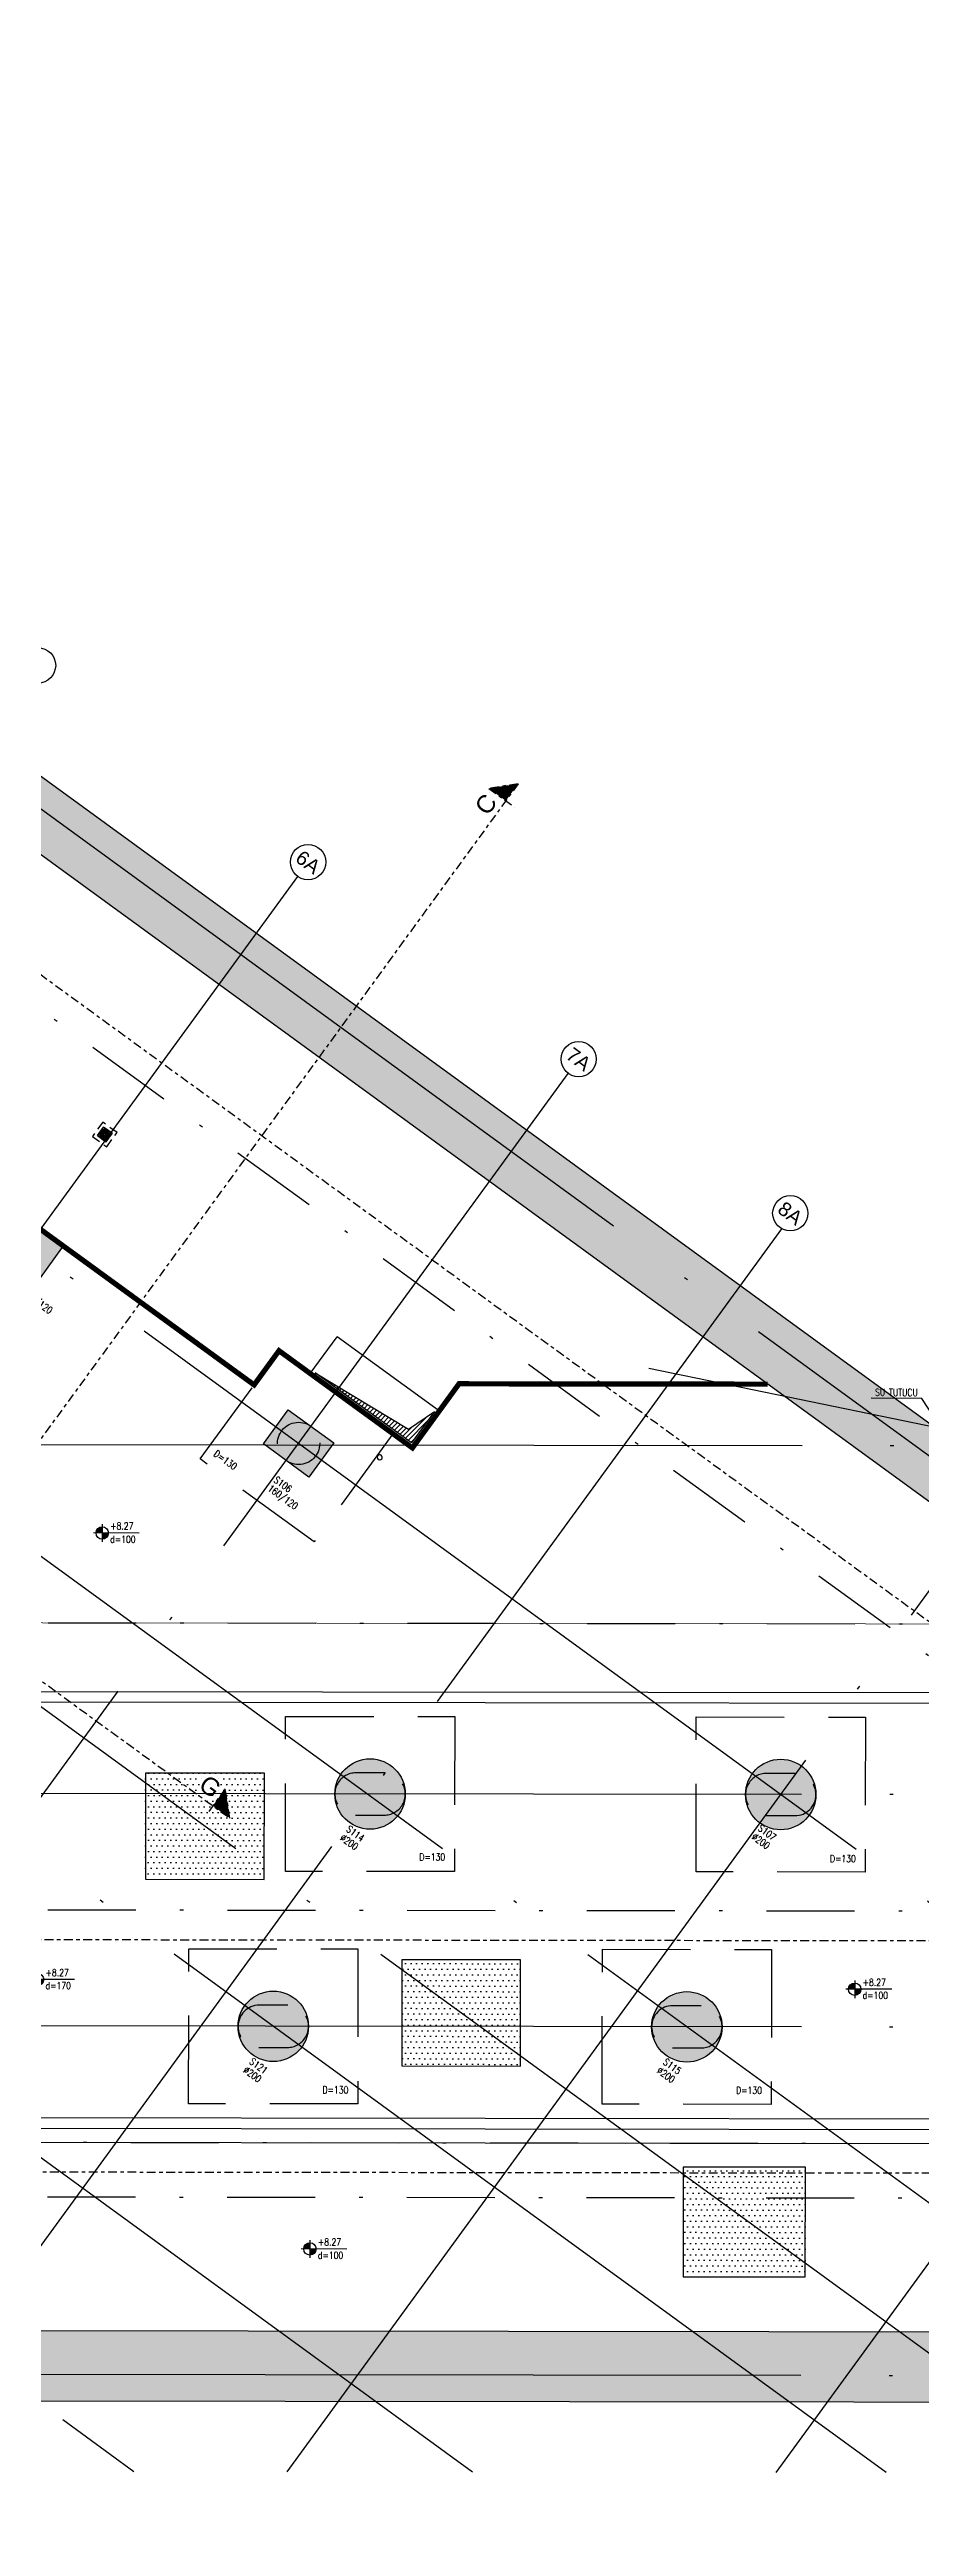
# Model space of a CAD drawing. Header units: millimetres. Extents: x 400382 to 401422, y 4543975 to 4544126.
# Drawn here: x 400778.6 to 400803.3, y 4544054.8 to 4544125.1 of the extents above; entities that cross this region are included whole.
import ezdxf
from ezdxf.enums import TextEntityAlignment as Align

# ---------------------------------------------------------------- set-up
doc = ezdxf.new("R2010")
doc.units = ezdxf.units.MM
for name, pattern in [('AKS', [3, 2.5, -0.25, 0, -0.25]), ('CENTER', [2, 1.25, -0.25, 0.25, -0.25]), ('CIZGI', [0.4, 0.25, -0.15]), ('CONTINU', [0]), ('DASHDOT2', [0.5, 0.25, -0.125, 0, -0.125]), ('HIDDEN', [0.375, 0.25, -0.125])]:
    doc.linetypes.add(name, pattern=pattern)
doc.layers.add('A-DETL', color=90, linetype='Continuous', lineweight=15)
for name, color, linetype in [('aks prota', 2, 'AKS'), ('boşluk prota', 2, 'Continuous'), ('boşluk taraması prota', 252, 'Continuous'), ('caks prota', 4, 'Continuous'), ('kesit tarama prota', 252, 'Continuous'), ('kiriş prota', 6, 'Continuous'), ('kolon prota', 1, 'Continuous'), ('kolon tarama prota', 252, 'Continuous'), ('lkolon prota', 4, 'Continuous'), ('not yazısı prota', 6, 'Continuous'), ('not çizgisi prota', 4, 'Continuous'), ('perde prota', 1, 'Continuous'), ('PRT-AL-TUNEL_EKSENI', 14, 'DASHDOT2'), ('PRT-MI-a_fit_drainage', 10, 'Continuous'), ('skesit prota', 7, 'Continuous'), ('st-s_level (kot)', 6, 'Continuous'), ('st-s_levelmark (kot işareti)', 4, 'Continuous'), ('st_s_ölçü', 4, 'Continuous'), ('taks prota', 7, 'Continuous'), ('temel prota', 6, 'Continuous'), ('tkesit prota', 7, 'Continuous'), ('tkolon prota', 6, 'Continuous')]:
    doc.layers.add(name, color=color, linetype=linetype)
doc.styles.add('Arial', font='Arial.ttf')
doc.styles.add('OLCU', font='romanstw.shx')
doc.styles.add('TAKS', font='Arial Unicode.ttf')
doc.styles.add('tkolon', font='romanstw.shx')
doc.styles.add('TSIMPLEX', font='romanstw.shx')
doc.dimstyles.new('1-50', dxfattribs={"dimtxt": 10, "dimasz": 4, "dimexe": 4, "dimexo": 8, "dimgap": 4, "dimtad": 1, "dimdec": 1, "dimrnd": 0.05, "dimzin": 9, "dimdsep": 46, "dimtxsty": 'OLCU', "dimblk1": 'OBLIQUE', "dimblk2": 'OBLIQUE', "dimsah": 1, "dimcen": 2, "dimdle": 4, "dimclrd": 4, "dimclre": 4, "dimclrt": 3, "dimadec": 1, "dimazin": 0, "dimtfac": 1, "dimtdec": 1, "dimtix": 1, "dimtmove": 2, "dimatfit": 3, "dimldrblk": 'OBLIQUE', "dimfxl": 1, "dimtvp": 1, "dimtolj": 1, "dimtzin": 1, "dimarcsym": 0})
pattern_1 = [(359.928447, (399688.92041, 4543650.35421), (0.07957319, 0.15865075), [0, -0.15875])]

# ---------------------------------------------------------------- blocks, each defined once
blk = doc.blocks.new('PLAN_KOT')
at = {"layer": 'st-s_levelmark (kot işareti)'}
h = blk.add_hatch(color=256, dxfattribs=at)
h.paths.add_polyline_path([(0, 17.5, 0.414214), (-17.5, 0), (0, 0)])
h.paths.add_polyline_path([(17.5, 0), (0, 0), (0, -17.5, 0.414214)])
for p, q in [((105, 0), (-25, 0)), ((0, 25), (0, -25))]:
    blk.add_line(p, q, dxfattribs=at)
blk.add_circle((0, 0), 17.5, dxfattribs=at)
at = {"layer": 'st-s_level (kot)', "color": 6, "style": 'OLCU', "width": 0.8}
for tag, p in [('KOT', (22.7, 9.8)), ('DÖŞEME_KALINLIĞI', (22.7, -27.6))]:
    blk.add_attdef(tag, p, '', height=20, dxfattribs=at)
blk = doc.blocks.new('_Oblique')
at = {"layer": 'st_s_ölçü', "lineweight": -2}
blk.add_line((-0.5, -0.5), (0.5, 0.5), dxfattribs=at)
blk = doc.blocks.new('YER SUZGECI_20x20')
at = {"color": 2}
blk.add_lwpolyline([(-20, 0), (0, 0), (0, 20), (-20, 20)], close=True, dxfattribs=at)
for points in [[(0, 20), (-20, 0)], [(-20, 20), (0, 0)]]:
    blk.add_lwpolyline(points, dxfattribs=at)
blk.add_circle((-10, 10), 7, dxfattribs=at)
blk = doc.blocks.new('+8.27 mekanik')
at = {"layer": 'kolon tarama prota'}
for p, q in [((41570, 172846), (41270, 172846)), ((41270, 172846), (41270, 172546)), ((41270, 172546), (41270, 172846)), ((41270, 172846), (41570, 172846)), ((41270, 172846), (41270, 172846)), ((41270, 172546), (41570, 172546)), ((41570, 172546), (41270, 172546)), ((41270, 172546), (41270, 172546)), ((41300, 172701), (41280, 172701)), ((41280, 172701), (41300, 172701)), ((41280, 172701), (41280, 172701)), ((41280, 172691), (41300, 172691)), ((41300, 172691), (41280, 172691)), ((41280, 172691), (41280, 172691)), ((41300, 172701), (41300, 172701)), ((41300, 172691), (41300, 172691)), ((41345, 172701), (41325, 172701)), ((41325, 172701), (41345, 172701)), ((41325, 172701), (41325, 172701)), ((41325, 172691), (41345, 172691)), ((41345, 172691), (41325, 172691)), ((41325, 172691), (41325, 172691)), ((41345, 172701), (41345, 172701)), ((41345, 172691), (41345, 172691)), ((41390, 172701), (41370, 172701)), ((41370, 172701), (41390, 172701)), ((41370, 172701), (41370, 172701)), ((41370, 172691), (41390, 172691)), ((41390, 172691), (41370, 172691)), ((41370, 172691), (41370, 172691)), ((41390, 172701), (41390, 172701)), ((41390, 172691), (41390, 172691)), ((41415, 172835), (41415, 172815)), ((41415, 172815), (41415, 172835)), ((41415, 172835), (41415, 172835)), ((41415, 172815), (41415, 172815)), ((41415, 172790), (41415, 172770)), ((41415, 172770), (41415, 172790)), ((41415, 172790), (41415, 172790)), ((41415, 172770), (41415, 172770)), ((41415, 172745), (41415, 172725)), ((41415, 172725), (41415, 172745)), ((41415, 172745), (41415, 172745)), ((41415, 172725), (41415, 172725)), ((41415, 172666), (41415, 172646)), ((41415, 172646), (41415, 172666)), ((41415, 172666), (41415, 172666)), ((41415, 172646), (41415, 172646)), ((41415, 172621), (41415, 172601)), ((41415, 172601), (41415, 172621)), ((41415, 172621), (41415, 172621)), ((41415, 172601), (41415, 172601)), ((41415, 172576), (41415, 172556)), ((41415, 172556), (41415, 172576)), ((41415, 172576), (41415, 172576)), ((41415, 172556), (41415, 172556)), ((41425, 172815), (41425, 172835)), ((41425, 172835), (41425, 172815)), ((41425, 172835), (41425, 172835)), ((41425, 172815), (41425, 172815)), ((41425, 172770), (41425, 172790)), ((41425, 172790), (41425, 172770)), ((41425, 172790), (41425, 172790)), ((41425, 172770), (41425, 172770)), ((41425, 172725), (41425, 172745)), ((41425, 172745), (41425, 172725)), ((41425, 172745), (41425, 172745)), ((41425, 172725), (41425, 172725)), ((41425, 172646), (41425, 172666)), ((41425, 172666), (41425, 172646)), ((41425, 172666), (41425, 172666)), ((41425, 172646), (41425, 172646)), ((41425, 172601), (41425, 172621)), ((41425, 172621), (41425, 172601)), ((41425, 172621), (41425, 172621)), ((41425, 172601), (41425, 172601)), ((41425, 172556), (41425, 172576)), ((41425, 172576), (41425, 172556)), ((41425, 172576), (41425, 172576)), ((41425, 172556), (41425, 172556)), ((41470, 172701), (41449, 172701)), ((41449, 172701), (41470, 172701)), ((41449, 172701), (41449, 172701)), ((41449, 172691), (41470, 172691)), ((41470, 172691), (41449, 172691)), ((41449, 172691), (41449, 172691)), ((41470, 172701), (41470, 172701)), ((41470, 172691), (41470, 172691)), ((41515, 172701), (41495, 172701)), ((41495, 172701), (41515, 172701)), ((41495, 172701), (41495, 172701)), ((41495, 172691), (41515, 172691)), ((41515, 172691), (41495, 172691)), ((41495, 172691), (41495, 172691)), ((41515, 172701), (41515, 172701)), ((41515, 172691), (41515, 172691)), ((41560, 172701), (41540, 172701)), ((41540, 172701), (41560, 172701)), ((41540, 172701), (41540, 172701)), ((41540, 172691), (41560, 172691)), ((41560, 172691), (41540, 172691)), ((41540, 172691), (41540, 172691)), ((41560, 172701), (41560, 172701)), ((41560, 172691), (41560, 172691)), ((41570, 172546), (41570, 172846)), ((41570, 172846), (41570, 172546)), ((41570, 172846), (41570, 172846)), ((41570, 172546), (41570, 172546))]:
    blk.add_line(p, q, dxfattribs=at)
for centre, radius, start, end in [((41420, 172696), 140, 92.04671, 177.95329), ((41420, 172696), 140, 92.04671, 177.95329), ((41420, 172696), 140, 182.04671, 267.95329), ((41420, 172696), 140, 182.04671, 267.95329), ((41420, 172696), 120, 92.38802, 177.61198), ((41420, 172696), 120, 92.38802, 177.61198), ((41420, 172696), 120, 182.38802, 267.61198), ((41420, 172696), 120, 182.38802, 267.61198), ((41420, 172696), 100, 90, 270), ((41420, 172696), 100, 90, 270), ((41420, 172696), 95, 93.01696, 176.98304), ((41420, 172696), 95, 93.01696, 176.98304), ((41420, 172696), 95, 183.01696, 266.98304), ((41420, 172696), 95, 183.01696, 266.98304), ((41420, 172696), 90, 90, 270), ((41420, 172696), 90, 90, 270), ((41420, 172696), 75, 93.82255, 176.17745), ((41420, 172696), 75, 93.82255, 176.17745), ((41420, 172696), 75, 183.82255, 266.17745), ((41420, 172696), 75, 183.82255, 266.17745), ((41420, 172696), 50, 90, 270), ((41420, 172696), 50, 90, 270), ((41420, 172696), 50, 95.73917, 174.26083), ((41420, 172696), 50, 95.73917, 174.26083), ((41420, 172696), 50, 185.73917, 264.26083), ((41420, 172696), 50, 185.73917, 264.26083), ((41420, 172696), 30, 99.59407, 170.40593), ((41420, 172696), 30, 99.59407, 170.40593), ((41420, 172696), 30, 189.59407, 260.40593), ((41420, 172696), 30, 189.59407, 260.40593), ((41420, 172696), 100, 270, 90), ((41420, 172696), 100, 270, 90), ((41420, 172696), 90, 270, 90), ((41420, 172696), 90, 270, 90), ((41420, 172696), 50, 270, 90), ((41420, 172696), 50, 270, 90), ((41420, 172696), 140, 2.04671, 87.95329), ((41420, 172696), 140, 2.04671, 87.95329), ((41420, 172696), 120, 2.38802, 87.61198), ((41420, 172696), 120, 2.38802, 87.61198), ((41420, 172696), 95, 3.01696, 86.98304), ((41420, 172696), 95, 3.01696, 86.98304), ((41420, 172696), 75, 3.82255, 86.17745), ((41420, 172696), 75, 3.82255, 86.17745), ((41420, 172696), 50, 5.73917, 84.26083), ((41420, 172696), 50, 5.73917, 84.26083), ((41420, 172696), 30, 9.59407, 80.40593), ((41420, 172696), 30, 9.59407, 80.40593), ((41420, 172696), 50, 275.73917, 354.26083), ((41420, 172696), 30, 279.59407, 350.40593), ((41420, 172696), 95, 273.01696, 356.98304), ((41420, 172696), 75, 273.82255, 356.17745), ((41420, 172696), 140, 272.04671, 357.95329), ((41420, 172696), 120, 272.38802, 357.61198), ((41420, 172696), 30, 279.59407, 350.40593), ((41420, 172696), 50, 275.73917, 354.26083), ((41420, 172696), 75, 273.82255, 356.17745), ((41420, 172696), 95, 273.01696, 356.98304), ((41420, 172696), 120, 272.38802, 357.61198), ((41420, 172696), 140, 272.04671, 357.95329), ((53127, 169883), 72, 0, 180), ((53127, 169883), 72, 180, 0)]:
    blk.add_arc(centre, radius, start, end, dxfattribs=at)

msp = doc.modelspace()

# ---------------------------------------------------------------- hatches: boundary and pattern name
at = {"layer": 'boşluk taraması prota', "ltscale": 2}
h = msp.add_hatch(dxfattribs=at)
h.set_pattern_fill('ANSI31', color=256, scale=0.03, angle=-0.07155, style=0)
h.set_pattern_definition([(44.928447, (400118.48551, 4543638.05193), (-0.067267757, 0.06743598), [])])
h.paths.add_polyline_path([(400788.797, 4544085.954), (400789.53, 4544086.454), (400788.884, 4544085.563), (400786.15, 4544087.555)])
at = {"layer": 'kesit tarama prota'}
h = msp.add_hatch(color=256, dxfattribs=at)
h.dxf.hatch_style = 1
h.paths.add_polyline_path([(400791.073, 4544104.148), (400791.912, 4544104.28), (400791.558, 4544103.795)])
h = msp.add_hatch(color=256, dxfattribs=at)
h.dxf.hatch_style = 1
h.paths.add_polyline_path([(400783.596, 4544075.746), (400783.728, 4544074.908), (400783.243, 4544075.261)])
at = {"layer": 'kolon tarama prota'}
h = msp.add_hatch(color=256, dxfattribs=at)
h.dxf.hatch_style = 1
h.paths.add_polyline_path([(400839.733, 4544059.78), (400751.942, 4544123.732), (400726.8, 4544089.218), (400728.013, 4544088.335), (400741.847, 4544078.259), (400741.837, 4544067.953), (400756.012, 4544067.935), (400769.15, 4544058.368), (400841.796, 4544058.278)])
h.paths.add_polyline_path([(400769.462, 4544060.368), (400756.737, 4544069.634), (400743.537, 4544069.65), (400743.549, 4544079.247), (400729.477, 4544089.496), (400752.499, 4544121.099), (400835.983, 4544060.285)], flags=16)
h.paths.add_polyline_path([(400786.008, 4544068.397), (400786.009, 4544069.647), (400783.909, 4544069.65), (400783.908, 4544068.4), (400782.438, 4544068.402), (400782.448, 4544076.202), (400786.657, 4544076.197), (400786.655, 4544074.947), (400788.755, 4544074.944), (400788.756, 4544076.194), (400798.312, 4544076.182), (400798.311, 4544074.932), (400800.047, 4544074.93), (400800.038, 4544068.38), (400797.747, 4544068.383), (400797.748, 4544069.633), (400795.648, 4544069.635), (400795.647, 4544068.385)], flags=0)
h.paths.add_polyline_path([(400786.308, 4544068.697), (400786.31, 4544069.947), (400783.61, 4544069.95), (400783.608, 4544068.7), (400782.739, 4544068.701), (400782.748, 4544075.901), (400786.357, 4544075.897), (400786.355, 4544074.647), (400789.055, 4544074.644), (400789.057, 4544075.894), (400798.013, 4544075.882), (400798.011, 4544074.632), (400799.746, 4544074.63), (400799.739, 4544068.68), (400798.047, 4544068.682), (400798.049, 4544069.932), (400795.349, 4544069.936), (400795.347, 4544068.686)], flags=0)
h.paths.add_polyline_path([(400764.488, 4544107.664), (400764.245, 4544107.841), (400765.423, 4544109.458), (400765.665, 4544109.281)], flags=0)
h = msp.add_hatch(color=256, dxfattribs=at)
h.dxf.hatch_style = 1
h.paths.add_polyline_path([(400777.705, 4544092.098), (400778.999, 4544091.156), (400778.292, 4544090.186), (400776.999, 4544091.128)])
h = msp.add_hatch(color=256, dxfattribs=at)
h.dxf.hatch_style = 1
h.paths.add_polyline_path([(400785.384, 4544086.504), (400786.677, 4544085.562), (400785.971, 4544084.592), (400784.677, 4544085.534)])
h = msp.add_hatch(color=256, dxfattribs=at)
h.dxf.hatch_style = 1
edge = h.paths.add_edge_path()
edge.add_arc((400787.706, 4544075.595), 1, -0.07155, 359.92845)
h = msp.add_hatch(color=256, dxfattribs=at)
h.dxf.hatch_style = 1
edge = h.paths.add_edge_path()
edge.add_arc((400799.362, 4544075.581), 1, -0.07155, 359.92845)
h = msp.add_hatch(dxfattribs=at)
h.set_pattern_fill('DOTS', color=2, scale=0.1, angle=-0.07155)
h.set_pattern_definition(pattern_1)
h.paths.add_polyline_path([(400784.706, 4544076.186), (400781.335, 4544076.191), (400781.331, 4544073.174), (400784.702, 4544073.17)])
h = msp.add_hatch(dxfattribs=at)
h.set_pattern_fill('DOTS', color=2, scale=0.1, angle=-0.07155)
h.set_pattern_definition(pattern_1)
h.paths.add_polyline_path([(400791.98, 4544070.887), (400788.61, 4544070.891), (400788.606, 4544067.875), (400791.976, 4544067.871)])
h = msp.add_hatch(color=256, dxfattribs=at)
h.dxf.hatch_style = 1
edge = h.paths.add_edge_path()
edge.add_arc((400784.958, 4544068.999), 1, -0.07155, 359.92845)
h = msp.add_hatch(color=256, dxfattribs=at)
h.dxf.hatch_style = 1
edge = h.paths.add_edge_path()
edge.add_arc((400796.697, 4544068.984), 1, -0.07155, 359.92845)
h = msp.add_hatch(dxfattribs=at)
h.set_pattern_fill('DOTS', color=2, scale=0.1, angle=-0.07155)
h.set_pattern_definition(pattern_1)
h.paths.add_polyline_path([(400800.063, 4544064.999), (400796.592, 4544065.004), (400796.589, 4544061.887), (400800.059, 4544061.883)])

# ---------------------------------------------------------------- linework, layer by layer
at = {"layer": 'A-DETL', "color": 1, "lineweight": 5}
msp.add_lwpolyline([(400700.54, 4544080.554), (400856.263, 4544080.36)], dxfattribs=at)
at = {"layer": 'aks prota', "ltscale": 10}
for p, q in [((400843.27, 4544056.276), (400748.755, 4544125.125)), ((400825.832, 4544056.298), (400742.72, 4544116.84)), ((400814.093, 4544056.312), (400738.657, 4544111.263)), ((400808.223, 4544056.32), (400736.626, 4544108.475)), ((400802.354, 4544056.327), (400734.595, 4544105.686)), ((400758.156, 4544063.903), (400785.652, 4544101.65)), ((400790.615, 4544056.342), (400730.532, 4544100.109)), ((400765.835, 4544058.309), (400793.332, 4544096.056)), ((400771.897, 4544053.893), (400799.394, 4544091.64)), ((400860.169, 4544085.405), (400696.976, 4544085.609)), ((400785.352, 4544056.348), (400807.016, 4544086.088)), ((400799.233, 4544056.331), (400816.093, 4544079.475)), ((400860.156, 4544075.505), (400696.964, 4544075.709)), ((400860.148, 4544068.905), (400696.955, 4544069.109)), ((400860.136, 4544059.005), (400696.943, 4544059.209))]:
    msp.add_line(p, q, dxfattribs=at)
at = {"layer": 'boşluk prota', "ltscale": 0.05}
msp.add_lwpolyline([(400788.797, 4544085.954), (400789.53, 4544086.454), (400788.884, 4544085.563), (400786.15, 4544087.555)], close=True, dxfattribs=at)
at = {"layer": 'caks prota', "ltscale": 0.05}
for centre in [(400778.282, 4544107.638), (400785.947, 4544102.054), (400793.626, 4544096.46), (400799.633, 4544092.085)]:
    msp.add_circle(centre, 0.5, dxfattribs=at)
at = {"layer": 'kiriş prota'}
msp.add_line((400702, 4544065.802), (400853.5, 4544065.613), dxfattribs=at)
msp.add_lwpolyline([(400786.776, 4544088.585), (400789.672, 4544086.475), (400788.906, 4544085.423), (400786.01, 4544087.533), (400786.77, 4544088.577)], dxfattribs=at)
at = {"layer": 'kolon prota', "color": 1}
for points in [[(400777.705, 4544092.098), (400778.999, 4544091.156), (400778.292, 4544090.186), (400776.999, 4544091.128)], [(400785.384, 4544086.504), (400786.677, 4544085.562), (400785.971, 4544084.592), (400784.677, 4544085.534)]]:
    msp.add_lwpolyline(points, close=True, dxfattribs=at)
at = {"layer": 'kolon prota', "color": 5, "linetype": 'HIDDEN', "ltscale": 5}
for points in [[(400787.307, 4544076.196, 1), (400787.305, 4544074.996), (400788.105, 4544074.995, 1), (400788.107, 4544076.195)], [(400798.963, 4544076.181, 1), (400798.961, 4544074.981), (400799.761, 4544074.98, 1), (400799.763, 4544076.18)], [(400784.559, 4544069.599, 1), (400784.558, 4544068.399), (400785.358, 4544068.398, 1), (400785.359, 4544069.598)], [(400796.298, 4544069.585, 1), (400796.296, 4544068.385), (400797.096, 4544068.384, 1), (400797.098, 4544069.584)]]:
    msp.add_lwpolyline(points, format="xyb", close=True, dxfattribs=at)
msp.add_circle((400785.677, 4544085.548), 0.6, dxfattribs=at)
at = {"layer": 'kolon prota', "color": 1}
for centre in [(400787.706, 4544075.595), (400799.362, 4544075.581), (400784.958, 4544068.999), (400796.697, 4544068.984)]:
    msp.add_circle(centre, 1, dxfattribs=at)
at = {"layer": 'perde prota'}
for points in [[(400741.837, 4544067.953), (400741.847, 4544078.259), (400726.8, 4544089.218), (400751.942, 4544123.732), (400841.796, 4544058.278), (400769.15, 4544058.368), (400756.012, 4544067.935), (400741.837, 4544067.953)], [(400756.737, 4544069.634), (400769.462, 4544060.368), (400835.983, 4544060.285), (400752.499, 4544121.099), (400729.477, 4544089.496), (400743.549, 4544079.247), (400743.537, 4544069.65), (400756.737, 4544069.634)]]:
    msp.add_lwpolyline(points, dxfattribs=at)
at = {"layer": 'PRT-AL-TUNEL_EKSENI', "ltscale": 10}
for p, q in [((400835.444, 4544056.286), (400746.047, 4544121.407)), ((400781.002, 4544056.354), (400727.205, 4544095.542)), ((400696.97, 4544080.559), (400860.163, 4544080.355)), ((400696.96, 4544072.409), (400860.152, 4544072.205)), ((400694.212, 4544065.812), (400857.405, 4544065.608)), ((400696.949, 4544064.259), (400860.142, 4544064.055))]:
    msp.add_line(p, q, dxfattribs=at)
at = {"layer": 'PRT-MI-a_fit_drainage', "color": 2, "linetype": 'CIZGI'}
msp.add_lwpolyline([(400780.524, 4544094.376), (400780.12, 4544094.67), (400779.826, 4544094.266), (400780.23, 4544093.972)], close=True, dxfattribs=at)
at = {"layer": 'skesit prota', "linetype": 'CENTER', "ltscale": 0.2}
for p, q in [((400791.912, 4544104.28), (400791.073, 4544104.148)), ((400791.073, 4544104.148), (400791.801, 4544103.618)), ((400783.596, 4544075.746), (400783.066, 4544075.019)), ((400783.728, 4544074.908), (400783.596, 4544075.746))]:
    msp.add_line(p, q, dxfattribs=at)
for points in [[(400744.989, 4544123.167), (400840.931, 4544053.278)], [(400735.452, 4544110.075), (400783.728, 4544074.908)], [(400735.452, 4544110.075), (400783.728, 4544074.908)], [(400791.912, 4544104.28), (400753.425, 4544051.447)], [(400693.767, 4544071.569), (400856.332, 4544071.366)], [(400758.27, 4544064.891), (400837.235, 4544064.793)]]:
    msp.add_lwpolyline(points, dxfattribs=at)
at = {"layer": 'st_s_ölçü', "color": 3, "linetype": 'CIZGI', "lineweight": 30, "ltscale": 50, "const_width": 0.15}
msp.add_lwpolyline([(400798.992, 4544087.231), (400790.231, 4544087.242), (400788.908, 4544085.422), (400786.009, 4544087.533), (400786.01, 4544087.533), (400785.121, 4544088.181), (400784.414, 4544087.211), (400773.114, 4544095.442), (400769.052, 4544089.865), (400767.095, 4544091.29), (400766.389, 4544090.32), (400769.91, 4544087.755), (400766.554, 4544083.148), (400758.508, 4544089.009), (400761.864, 4544093.616), (400757.739, 4544096.619), (400750.321, 4544086.436), (400735.247, 4544097.417)], dxfattribs=at)
at = {"layer": 'temel prota', "color": 5}
for p, q in [((400702.016, 4544078.602), (400853.416, 4544078.413)), ((400702.016, 4544078.302), (400853.416, 4544078.113)), ((400702.001, 4544066.502), (400853.501, 4544066.313)), ((400702.001, 4544066.202), (400853.501, 4544066.013))]:
    msp.add_line(p, q, dxfattribs=at)
at = {"layer": 'temel prota', "linetype": 'HIDDEN', "ltscale": 10}
for points in [[(400785.121, 4544088.181), (400788.354, 4544085.826), (400786.116, 4544082.754), (400782.883, 4544085.109)], [(400785.309, 4544077.798), (400790.109, 4544077.792), (400790.103, 4544073.392), (400785.303, 4544073.398)], [(400796.964, 4544077.784), (400801.764, 4544077.778), (400801.759, 4544073.378), (400796.959, 4544073.384)], [(400782.561, 4544071.202), (400787.361, 4544071.196), (400787.356, 4544066.796), (400782.556, 4544066.802)], [(400794.3, 4544071.187), (400799.1, 4544071.181), (400799.094, 4544066.781), (400794.294, 4544066.787)]]:
    msp.add_lwpolyline(points, close=True, dxfattribs=at)
at = {"layer": 'temel prota'}
for points in [[(400781.335, 4544076.191), (400781.331, 4544073.174), (400784.702, 4544073.17), (400784.706, 4544076.186)], [(400788.61, 4544070.891), (400788.606, 4544067.875), (400791.976, 4544067.871), (400791.98, 4544070.887)], [(400796.592, 4544065.004), (400796.589, 4544061.887), (400800.059, 4544061.883), (400800.063, 4544064.999)]]:
    msp.add_lwpolyline(points, close=True, dxfattribs=at)

# ---------------------------------------------------------------- block references
at = {"layer": 'kolon tarama prota', "xscale": 0.001, "yscale": 0.001, "zscale": 0.001, "rotation": 323.9284472481917}
msp.add_blockref('+8.27 mekanik', (400645.014, 4543979.122), dxfattribs=at)
at = {"layer": 'PRT-MI-a_fit_drainage', "color": 2, "xscale": 0.01, "yscale": 0.01, "zscale": 0.01, "rotation": 143.9284472481953}
msp.add_blockref('YER SUZGECI_20x20', (400780.14, 4544094.442), dxfattribs=at)
at = {"layer": 'st-s_level (kot)', "linetype": 'CONTINU', "ltscale": 0.1, "xscale": 0.01, "yscale": 0.01, "zscale": 0.01, "rotation": 359.9284472481884}
for p, values in [((400780.104, 4544083.006), {'KOT': '+8.27', 'DÖŞEME_KALINLIĞI': 'd=100'}), ((400778.269, 4544070.328), {'KOT': '+8.27', 'DÖŞEME_KALINLIĞI': 'd=170'}), ((400801.461, 4544070.052), {'KOT': '+8.27', 'DÖŞEME_KALINLIĞI': 'd=100'}), ((400785.999, 4544062.677), {'KOT': '+8.27', 'DÖŞEME_KALINLIĞI': 'd=100'})]:
    msp.add_blockref('PLAN_KOT', p, dxfattribs=at).add_auto_attribs(values)

# ---------------------------------------------------------------- texts
at = {"layer": 'lkolon prota', "style": 'tkolon', "width": 0.8}
for s, p in [('160/120', (400777.817, 4544089.788)), ('160/120', (400784.782, 4544084.232)), ('%%C200', (400786.834, 4544074.312)), ('%%C200', (400798.518, 4544074.338)), ('%%C200', (400784.086, 4544067.715)), ('%%C200', (400795.825, 4544067.701))]:
    msp.add_text(s, height=0.2, rotation=323.92845, dxfattribs=at).set_placement(p)
at = {"layer": 'not yazısı prota', "ltscale": 0.05, "style": 'TSIMPLEX', "width": 0.8}
msp.add_text('SU TUTUCU', height=0.2, rotation=359.92845, dxfattribs=at).set_placement((400802.039, 4544086.896))
at = {"layer": 'st-s_level (kot)', "color": 6, "style": 'OLCU', "width": 0.8}
for p, rotation in [((400783.245, 4544085.216), 323.92845), ((400789.104, 4544073.705), 359.92845), ((400800.76, 4544073.659), 359.92845), ((400786.357, 4544067.096), 359.92845), ((400798.096, 4544067.081), 359.92845)]:
    msp.add_attdef('D=130', p, '', height=0.2, rotation=rotation, dxfattribs=at)
at = {"layer": 'taks prota', "style": 'TAKS'}
for s, p in [('6A', (400785.947, 4544102.054)), ('7A', (400793.626, 4544096.46)), ('8A', (400799.633, 4544092.085))]:
    msp.add_text(s, height=0.4, rotation=323.43361, dxfattribs=at).set_placement(p, align=Align.MIDDLE_CENTER)
at = {"layer": 'tkesit prota', "style": 'Arial'}
for s, rotation, p in [('C', 53.92845, (400791.045, 4544103.345)), ('G', 323.92845, (400782.804, 4544075.766))]:
    msp.add_text(s, height=0.5, rotation=rotation, dxfattribs=at).set_placement(p)
at = {"layer": 'tkolon prota', "style": 'tkolon', "width": 0.8}
for s, p in [('S106', (400784.952, 4544084.467)), ('S114', (400787.01, 4544074.555)), ('S107', (400798.694, 4544074.58)), ('S121', (400784.262, 4544067.958)), ('S115', (400796.001, 4544067.943))]:
    msp.add_text(s, height=0.2, rotation=323.92845, dxfattribs=at).set_placement(p)

# ---------------------------------------------------------------- leaders
at = {"layer": 'not çizgisi prota'}
msp.add_leader([(400803.928, 4544085.975), (400803.366, 4544086.828), (400801.928, 4544086.83)], dimstyle='1-50', override={"dimasz": 12, "dimgap": 4, "dimtad": 0}, dxfattribs=at)

doc.saveas('drawing.dxf')
